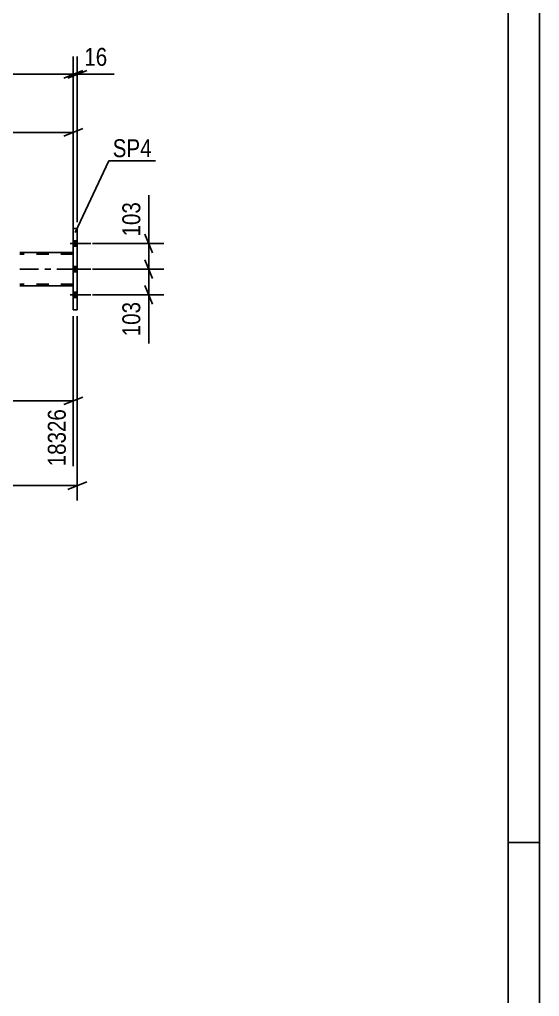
# Model space of a CAD drawing. Header units: millimetres. Extents: x 0 to 841, y 0 to 594.
# Drawn here: x 758 to 841, y 124.4 to 280.4 of the extents above; entities that cross this region are included whole.
import ezdxf

# ---------------------------------------------------------------- set-up
doc = ezdxf.new("R2010")
doc.units = ezdxf.units.MM
doc.linetypes.add('DXK_LINE_DOT2', pattern=[3.9198, 1.9599, -1.9599])
doc.linetypes.add('DXK_LINE_DOT3', pattern=[5.9187, 2.979, -0.9799, 0.9799, -0.9799])
doc.styles.add('Arial Narrow', font='ARIALN.TTF', dxfattribs={"height": 0.2})

# ---------------------------------------------------------------- blocks, each defined once
blk = doc.blocks.new('Unknown-272366259-1135')
at = {"color": 5, "linetype": 'Continuous'}
for p, q in [((841, 0), (841, 594)), ((836, 5), (836, 589)), ((841, 149), (836, 149))]:
    blk.add_line(p, q, dxfattribs=at)
blk = doc.blocks.new('Part-272366259-3298 - 3237')
at = {"color": 2, "linetype": 'Continuous'}
for p, q in [((766.62, 243.19), (758.1, 243.19)), ((766.62, 237.91), (758.1, 237.91))]:
    blk.add_line(p, q, dxfattribs=at)
at = {"color": 7, "linetype": 'DXK_LINE_DOT2'}
for p, q in [((766.62, 242.95), (758.1, 242.95)), ((766.62, 237.91), (766.62, 243.19)), ((766.62, 238.15), (758.1, 238.15))]:
    blk.add_line(p, q, dxfattribs=at)
at = {"color": 7, "linetype": 'DXK_LINE_DOT3'}
blk.add_line((758.1, 240.55), (766.62, 240.55), dxfattribs=at)
blk = doc.blocks.new('Bolt-272366259-3359 - 3237')
at = {"linetype": 'Continuous'}
for points in [[(767.26, 244.21), (767.26, 245.09), (766.62, 245.09), (766.62, 244.21)], [(767.26, 244.21), (767.26, 245.09), (766.62, 245.09), (766.62, 244.21)], [(767.26, 244.21), (767.26, 245.09), (766.62, 245.09), (766.62, 244.21)], [(767.26, 240.11), (767.26, 240.99), (766.62, 240.99), (766.62, 240.11)], [(767.26, 240.11), (767.26, 240.99), (766.62, 240.99), (766.62, 240.11)], [(767.26, 236.01), (767.26, 236.89), (766.62, 236.89), (766.62, 236.01)], [(767.26, 236.01), (767.26, 236.89), (766.62, 236.89), (766.62, 236.01)], [(767.26, 236.01), (767.26, 236.89), (766.62, 236.89), (766.62, 236.01)]]:
    blk.add_hatch(color=1, dxfattribs=at).paths.add_polyline_path(points)
at = {"color": 1, "linetype": 'Continuous'}
for p, q in [((766.62, 245.09), (767.26, 245.09)), ((766.62, 245.09), (767.26, 245.09)), ((766.62, 245.09), (767.26, 245.09)), ((766.1, 244.65), (769.42, 244.65)), ((766.1, 244.65), (769.42, 244.65)), ((766.1, 244.65), (769.42, 244.65)), ((766.62, 244.21), (767.26, 244.21)), ((766.62, 244.21), (767.26, 244.21)), ((766.62, 244.21), (767.26, 244.21)), ((766.1, 240.55), (769.42, 240.55)), ((766.1, 240.55), (769.42, 240.55)), ((766.62, 240.99), (767.26, 240.99)), ((766.62, 240.99), (767.26, 240.99)), ((766.62, 240.11), (767.26, 240.11)), ((766.62, 240.11), (767.26, 240.11)), ((766.1, 236.45), (769.42, 236.45)), ((766.1, 236.45), (769.42, 236.45)), ((766.1, 236.45), (769.42, 236.45)), ((766.62, 236.89), (767.26, 236.89)), ((766.62, 236.89), (767.26, 236.89)), ((766.62, 236.89), (767.26, 236.89)), ((766.62, 236.01), (767.26, 236.01)), ((766.62, 236.01), (767.26, 236.01)), ((766.62, 236.01), (767.26, 236.01))]:
    blk.add_line(p, q, dxfattribs=at)
blk = doc.blocks.new('Part-272366259-3407 - 3237')
at = {"color": 2, "linetype": 'Continuous'}
for p, q in [((767.26, 247.05), (766.62, 247.05)), ((766.62, 247.05), (766.62, 234.05)), ((767.26, 247.05), (767.26, 234.05)), ((767.26, 234.05), (766.62, 234.05))]:
    blk.add_line(p, q, dxfattribs=at)
at = {"color": 7, "linetype": 'DXK_LINE_DOT2'}
for p, q in [((767.26, 234.05), (767.26, 247.05)), ((766.62, 243.04), (766.62, 234.05))]:
    blk.add_line(p, q, dxfattribs=at)
blk = doc.blocks.new('StraightDimension-272366259-18315 - 3237')
at = {"color": 7, "linetype": 'Continuous'}
for p, q in [((778.06, 242.05), (779.26, 239.05)), ((769.66, 240.55), (781.06, 240.55)), ((778.66, 236.45), (778.66, 240.55)), ((779.26, 234.95), (778.06, 237.95)), ((769.66, 236.45), (781.06, 236.45))]:
    blk.add_line(p, q, dxfattribs=at)
at = {"color": 0}
blk.add_wipeout([(777.91, 235.92), (773.71, 235.92), (773.71, 229.24), (777.91, 229.24)], dxfattribs=at)
at = {"color": 7, "linetype": 'Continuous'}
blk.add_line((778.66, 236.45), (778.66, 228.71), dxfattribs=at)
blk.add_line((778.66, 236.45), (778.66, 228.71), dxfattribs=at)
at = {"color": 3, "style": 'Arial Narrow'}
blk.add_text('103', height=2.863, rotation=90.0002, dxfattribs=at).set_placement((777.31, 229.84))
blk = doc.blocks.new('StraightDimension-272366259-3495 - 3237')
at = {"color": 7, "linetype": 'Continuous'}
for p, q in [((767.26, 233.05), (767.26, 203.6)), ((89.82, 206), (767.26, 206)), ((765.76, 205.4), (768.76, 206.6))]:
    blk.add_line(p, q, dxfattribs=at)
blk = doc.blocks.new('StraightDimension-272366259-3528 - 3237')
at = {"color": 7, "linetype": 'Continuous'}
for p, q in [((661.55, 244.58), (661.55, 265.23)), ((766.62, 244.19), (766.62, 265.23)), ((663.05, 262.98), (660.05, 261.78)), ((661.55, 262.38), (766.62, 262.38)), ((765.12, 261.78), (768.12, 262.98))]:
    blk.add_line(p, q, dxfattribs=at)
at = {"color": 0}
blk.add_wipeout([(718.34, 263.13), (718.34, 267.33), (709.83, 267.33), (709.83, 263.13)], dxfattribs=at)
at = {"color": 3, "style": 'Arial Narrow'}
blk.add_text('3896', height=2.863, dxfattribs=at).set_placement((710.43, 263.73))
blk = doc.blocks.new('StraightDimension-272366259-3535 - 3237')
at = {"color": 7, "linetype": 'Continuous'}
for p, q in [((766.62, 233.05), (766.62, 209.08)), ((661.55, 228.5), (661.55, 209.08)), ((663.05, 220.12), (660.05, 218.92)), ((765.12, 218.92), (768.12, 220.12)), ((661.55, 219.52), (766.62, 219.52))]:
    blk.add_line(p, q, dxfattribs=at)
at = {"color": 0}
blk.add_wipeout([(718.34, 220.27), (718.34, 224.47), (709.83, 224.47), (709.83, 220.27)], dxfattribs=at)
at = {"color": 0, "linetype": 'Continuous'}
blk.add_wipeout([(766.02, 218.82), (761.82, 218.82), (761.82, 208.48), (766.02, 208.48)], dxfattribs=at)
at = {"color": 3, "style": 'Arial Narrow'}
blk.add_text('3896', height=2.863, dxfattribs=at).set_placement((710.43, 220.87))
at = {"color": 3, "linetype": 'Continuous', "style": 'Arial Narrow'}
blk.add_text('18326', height=2.863, rotation=90.0002, dxfattribs=at).set_placement((765.42, 209.08))
blk = doc.blocks.new('StraightDimension-272366259-3570 - 3237')
at = {"color": 7, "linetype": 'Continuous'}
for p, q in [((766.62, 248.05), (766.62, 274.51)), ((767.26, 248.05), (767.26, 274.51)), ((765.12, 271.06), (768.12, 272.26)), ((768.76, 272.26), (765.76, 271.06)), ((766.62, 271.66), (767.26, 271.66))]:
    blk.add_line(p, q, dxfattribs=at)
at = {"color": 0}
blk.add_wipeout([(772.64, 272.41), (772.64, 276.61), (767.78, 276.61), (767.78, 272.41)], dxfattribs=at)
at = {"color": 7, "linetype": 'Continuous'}
blk.add_line((767.26, 271.66), (773.16, 271.66), dxfattribs=at)
blk.add_line((767.26, 271.66), (773.16, 271.66), dxfattribs=at)
at = {"color": 3, "style": 'Arial Narrow'}
blk.add_text('16', height=2.863, dxfattribs=at).set_placement((768.38, 273.01))
blk = doc.blocks.new('StraightDimension-272366259-3580 - 3237')
at = {"color": 7, "linetype": 'Continuous'}
for p, q in [((766.62, 248.05), (766.62, 274.51)), ((90.46, 271.66), (766.62, 271.66)), ((765.12, 271.06), (768.12, 272.26))]:
    blk.add_line(p, q, dxfattribs=at)
blk = doc.blocks.new('StraightDimension-272366259-18314 - 3237')
at = {"color": 7, "linetype": 'Continuous'}
for p, q in [((778.06, 246.15), (779.26, 243.15)), ((769.66, 244.65), (781.06, 244.65)), ((778.66, 240.55), (778.66, 244.65)), ((779.26, 239.05), (778.06, 242.05)), ((769.66, 240.55), (781.06, 240.55))]:
    blk.add_line(p, q, dxfattribs=at)
at = {"color": 0}
blk.add_wipeout([(777.91, 251.85), (773.71, 251.85), (773.71, 245.17), (777.91, 245.17)], dxfattribs=at)
at = {"color": 7, "linetype": 'Continuous'}
blk.add_line((778.66, 244.65), (778.66, 252.38), dxfattribs=at)
blk.add_line((778.66, 244.65), (778.66, 252.38), dxfattribs=at)
at = {"color": 3, "style": 'Arial Narrow'}
blk.add_text('103', height=2.863, rotation=90.0002, dxfattribs=at).set_placement((777.31, 245.77))
blk = doc.blocks.new('Mark-272366259-3403 - 3237')
at = {"color": 0}
blk.add_wipeout([(779.12, 258.43), (779.12, 261.43), (772.91, 261.43), (772.91, 258.43)], dxfattribs=at)
blk.add_wipeout([(779.12, 258.43), (779.12, 261.43), (772.91, 261.43), (772.91, 258.43)], dxfattribs=at)
at = {"color": 30, "linetype": 'Continuous'}
for p, q in [((766.9, 246.42), (772.31, 257.83)), ((772.31, 257.83), (779.72, 257.83))]:
    blk.add_line(p, q, dxfattribs=at)
at = {"color": 3, "style": 'Arial Narrow'}
blk.add_text('SP4', height=2.863, dxfattribs=at).set_placement((772.91, 258.43))

msp = doc.modelspace()

# ---------------------------------------------------------------- block references
for name in ['Unknown-272366259-1135', 'Part-272366259-3407 - 3237', 'Bolt-272366259-3359 - 3237', 'Part-272366259-3298 - 3237']:
    msp.add_blockref(name, (0, 0))

# ---------------------------------------------------------------- next in the draw order: block references
for name in ['StraightDimension-272366259-3528 - 3237', 'StraightDimension-272366259-18315 - 3237', 'StraightDimension-272366259-3495 - 3237']:
    msp.add_blockref(name, (0, 0))

# ---------------------------------------------------------------- next in the draw order: block references
for name in ['StraightDimension-272366259-3570 - 3237', 'StraightDimension-272366259-3535 - 3237']:
    msp.add_blockref(name, (0, 0))

# ---------------------------------------------------------------- next in the draw order: block references
for name in ['StraightDimension-272366259-3580 - 3237', 'StraightDimension-272366259-18314 - 3237']:
    msp.add_blockref(name, (0, 0))

# ---------------------------------------------------------------- next in the draw order: block references
msp.add_blockref('Mark-272366259-3403 - 3237', (0, 0))

doc.saveas('drawing.dxf')
